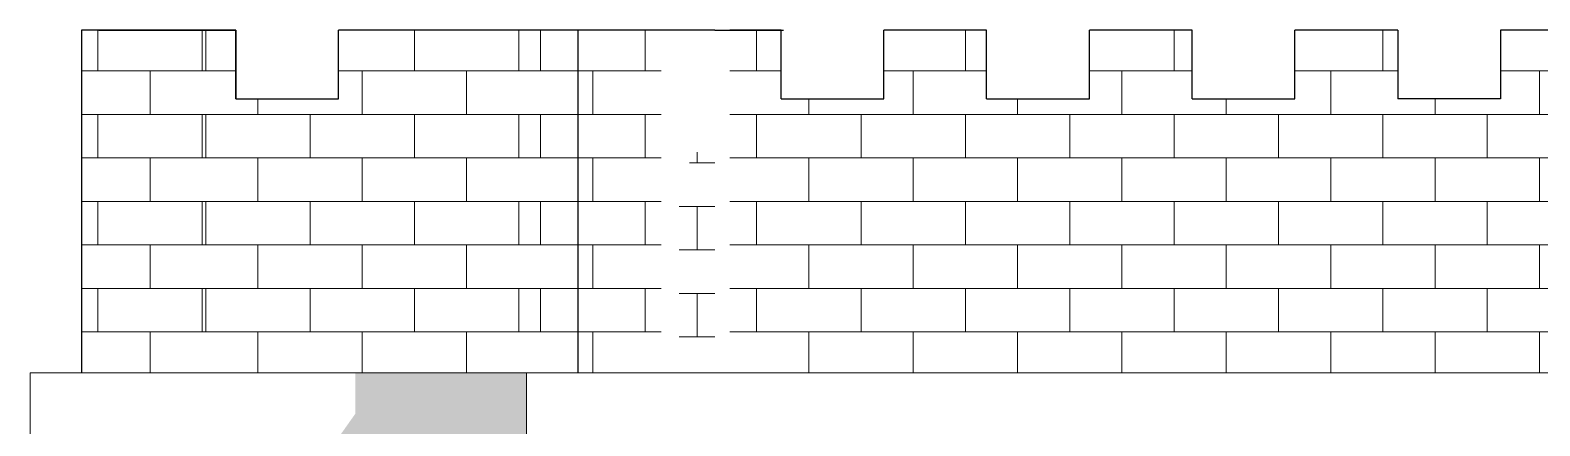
# Model space of a CAD drawing. Header units: feet. Extents: x -10410 to 374725, y -46422 to 88923.
# Drawn here: x 249250 to 253658, y 8932 to 10087 of the extents above; entities that cross this region are included whole.
import ezdxf

# ---------------------------------------------------------------- set-up
doc = ezdxf.new("R2010")
doc.units = ezdxf.units.FT
doc.header["$MEASUREMENT"] = 0
doc.layers.add('Конструктив - Перекрытия_Ном._пера__120', color=7, linetype='Continuous', lineweight=5)
doc.layers.add('Конструктив - Стены Несущие_Ном._пера__107', color=7, linetype='Continuous', lineweight=5, true_color=0xaaaaaa)
doc.layers.add('Конструктив - Стены Несущие_Ном._пера__87', color=7, linetype='Continuous', lineweight=25, true_color=0x6a6a6a)

msp = doc.modelspace()

# ---------------------------------------------------------------- hatches: boundary and pattern name
at = {"layer": 'Конструктив - Перекрытия_Ном._пера__120', "linetype": 'Continuous', "lineweight": 0, "true_color": 0x000000}
msp.add_hatch(color=18, dxfattribs=at).paths.add_polyline_path([(250199.0816, 8967.48438), (250071.61535, 8787.21991), (250699.43299, 8787.21988), (250699.43299, 9087.21987), (250199.0816, 9087.21988)])
at = {"layer": 'Конструктив - Стены Несущие_Ном._пера__107', "linetype": 'Continuous'}
h = msp.add_hatch(dxfattribs=at)
h.set_pattern_fill('ЧЕРЕПИЦА_02', color=256, style=0, pattern_type=2)
h.set_pattern_definition([(0, (249599.71, 9587.22), (0, 127), []), (90, (249599.7, 9587.22), (-304.8, 0), [127, -127]), (90, (249752.1, 9714.22), (-304.8, 0), [127, -127])])
h.paths.add_polyline_path([(249399.71105, 10087.21988), (249399.71105, 9087.21988), (249799.71105, 9087.21988), (249799.71105, 10087.21988)])
h = msp.add_hatch(dxfattribs=at)
h.set_pattern_fill('ЧЕРЕПИЦА_02', color=256, style=0, pattern_type=2)
h.set_pattern_definition([(0, (250219.33, 9587.22), (0, 127), []), (90, (250219.33, 9587.22), (-304.8, 0), [127, -127]), (90, (250371.73, 9714.22), (-304.8, 0), [127, -127])])
h.paths.add_polyline_path([(249694.47024, 9087.21988), (250744.19202, 9087.21988), (250744.19202, 10087.21988), (250366.85072, 10087.21988), (250149.95867, 10087.21988), (250149.95867, 9887.21988), (250066.85072, 9887.21988), (249849.95866, 9887.21988), (249849.95866, 10087.21988), (249694.47024, 10087.21988)])
h = msp.add_hatch(dxfattribs=at)
h.set_pattern_fill('ЧЕРЕПИЦА_02', color=256, style=0, pattern_type=2)
h.set_pattern_definition([(0, (250892.71, 9587.22), (0, 127), []), (90, (250892.7, 9587.22), (-304.8, 0), [127, -127]), (90, (251045.1, 9714.22), (-304.8, 0), [127, -127])])
h.paths.add_polyline_path([(251092.71485, 9087.21988), (251092.71485, 10087.21988), (250692.71485, 10087.21988), (250692.71485, 9087.21988)])
h = msp.add_hatch(dxfattribs=at)
h.set_pattern_fill('ЧЕРЕПИЦА_02', color=256, style=0, pattern_type=2)
h.set_pattern_definition([(0, (252742.7, 9587.22), (0, 127), []), (90, (252742.7, 9587.22), (-304.8, 0), [127, -127]), (90, (252895.1, 9714.22), (-304.8, 0), [127, -127])])
h.paths.add_polyline_path([(251292.71478, 10087.21991), (251292.71478, 9087.21986), (254192.67563, 9087.21986), (254192.67563, 10087.21991), (254143.44162, 10087.21991), (254143.44162, 9887.21989), (253843.44163, 9887.21989), (253843.44163, 10087.21991), (253543.56904, 10087.21991), (253543.56904, 9887.21989), (253243.56897, 9887.21989), (253243.56897, 10087.21991), (252943.08699, 10087.21991), (252943.08699, 9887.21989), (252643.08701, 9887.21989), (252643.08701, 10087.21991), (252342.85342, 10087.21991), (252342.85342, 9887.21989), (252042.85343, 9887.21989), (252042.85343, 10087.21991), (251743.01053, 10087.21991), (251743.01053, 9887.21989), (251443.01054, 9887.21989), (251443.01054, 10087.21991)])
h = msp.add_hatch(dxfattribs=at)
h.set_pattern_fill('ЧЕРЕПИЦА_02', color=256, style=0, pattern_type=2)
h.set_pattern_definition([(0, (251197.43, 9445.8), (0, 127), []), (90, (251197.43, 9445.8), (-304.8, 0), [127, -127]), (90, (251349.83, 9572.8), (-304.8, 0), [127, -127])])
h.paths.add_polyline_path([(251249.43286, 9804.37732), (251145.42226, 9657.28414), (251145.42227, 9087.2199), (251249.43283, 9087.21988)])

# ---------------------------------------------------------------- linework, layer by layer
at = {"layer": 'Конструктив - Перекрытия_Ном._пера__120', "linetype": 'Continuous'}
for p, q in [((250699.43299, 9087.21988), (249249.71105, 9087.21988)), ((249249.71105, 9087.21988), (249249.71105, 8787.21988)), ((254598.87096, 9087.21988), (250699.43299, 9087.21988)), ((250699.43299, 9087.21988), (250699.43299, 8787.21988))]:
    msp.add_line(p, q, dxfattribs=at)
at = {"layer": 'Конструктив - Стены Несущие_Ном._пера__87', "linetype": 'Continuous'}
for p, q in [((249799.71105, 10087.21988), (249399.71105, 10087.21988)), ((249399.71105, 10087.21988), (249399.71105, 9087.21988)), ((249399.71105, 10087.21988), (249399.71105, 9887.21988)), ((249449.95867, 10087.21988), (249849.95867, 10087.21988)), ((249849.95867, 10087.21988), (249799.71105, 10087.21988)), ((249849.95867, 9887.21988), (249849.95867, 10087.21988)), ((249849.95867, 10087.21988), (249849.95867, 9887.21988)), ((250472.09153, 10087.21988), (250149.95867, 10087.21988)), ((250149.95867, 9887.21988), (250149.95867, 10087.21988)), ((250849.43283, 10087.21988), (250472.09153, 10087.21988)), ((251249.43283, 10087.21988), (250849.43283, 10087.21988)), ((250849.43283, 10087.21988), (250849.43283, 9087.21988)), ((251249.43283, 10087.21988), (251449.43275, 10087.21988)), ((251443.01048, 10087.21991), (251292.71474, 10087.21991)), ((251443.01048, 9887.21991), (251443.01048, 10087.21991)), ((251743.01048, 9887.21991), (251743.01048, 10087.21991)), ((252042.85341, 10087.21991), (251743.01048, 10087.21991)), ((252042.85341, 9887.21991), (252042.85341, 10087.21991)), ((252342.85341, 9887.21991), (252342.85341, 10087.21991)), ((252643.08698, 10087.21991), (252342.85341, 10087.21991)), ((252643.08698, 9887.21991), (252643.08698, 10087.21991)), ((252943.08698, 9887.21991), (252943.08698, 10087.21991)), ((253243.56897, 10087.21991), (252943.08698, 10087.21991)), ((253243.56897, 10087.21991), (253243.56897, 9887.21991)), ((253543.56897, 10087.21991), (253543.56897, 9887.21991)), ((253843.4416, 10087.21991), (253543.56897, 10087.21991)), ((249849.95867, 9887.21988), (250149.95867, 9887.21988)), ((251443.01048, 9887.21991), (251743.01048, 9887.21991)), ((252042.85341, 9887.21991), (252342.85341, 9887.21991)), ((252643.08698, 9887.21991), (252943.08698, 9887.21991)), ((253543.56897, 9887.21991), (253243.56897, 9887.21991))]:
    msp.add_line(p, q, dxfattribs=at)

doc.saveas('drawing.dxf')
